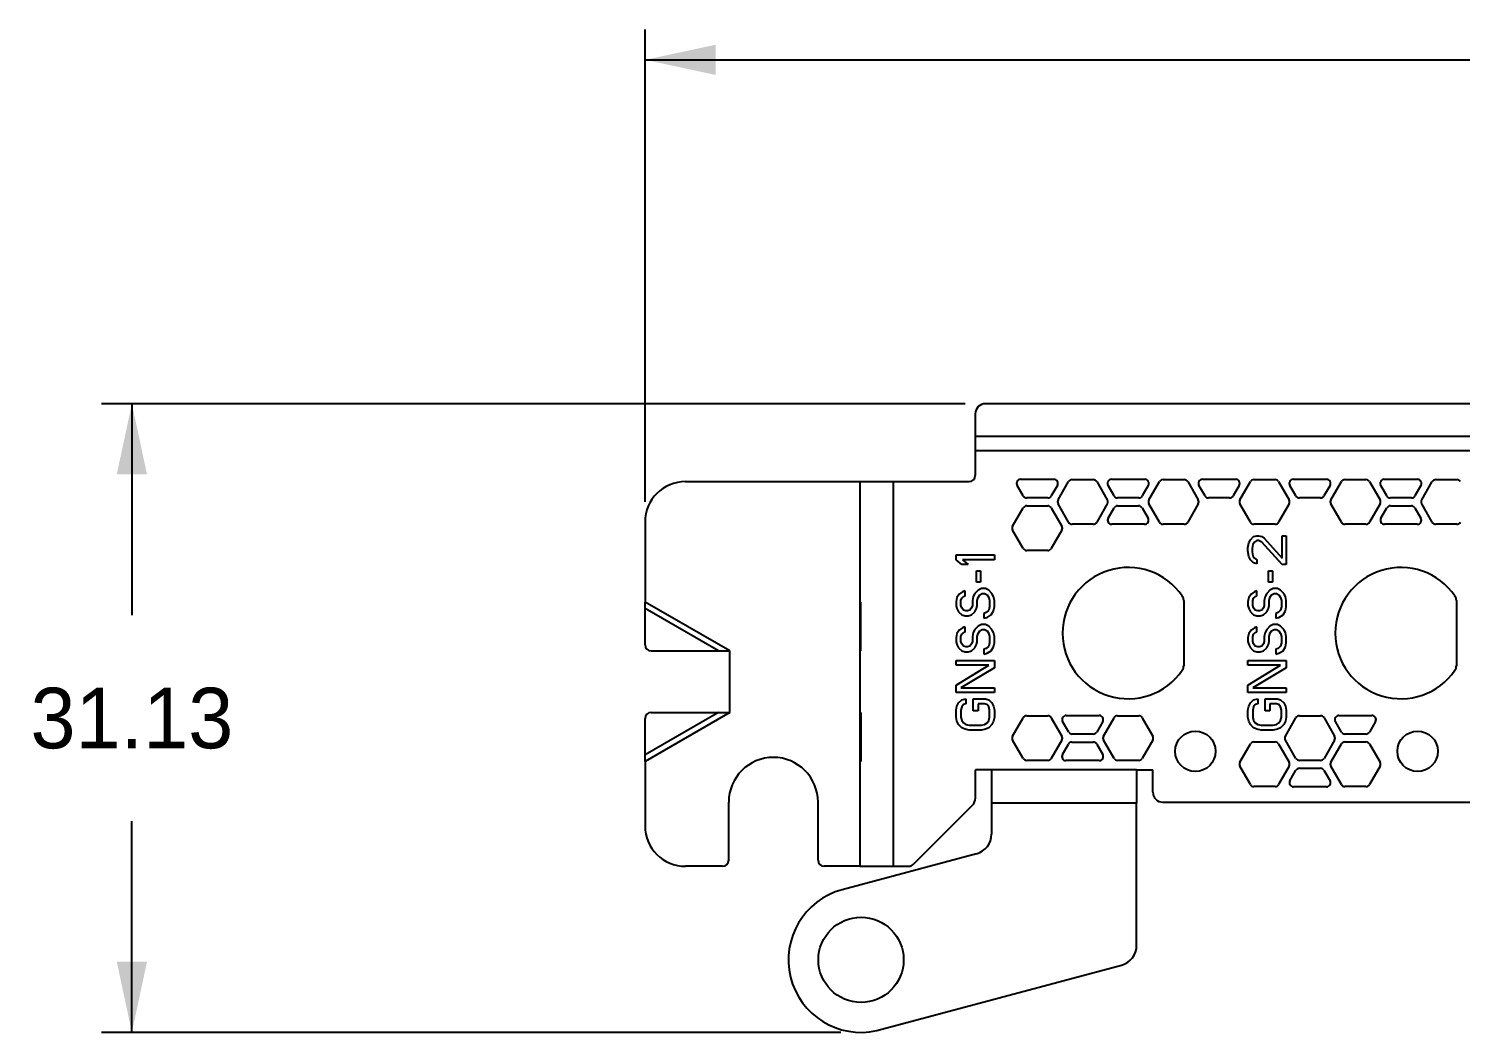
# Model space of a CAD drawing. Extents: x 0 to 420, y 0 to 297.
# Drawn here: x 114.3 to 185.2, y 138.4 to 188.1 of the extents above; entities that cross this region are included whole.
import ezdxf
from ezdxf.enums import TextEntityAlignment as Align

# ---------------------------------------------------------------- set-up
doc = ezdxf.new("R2010")
doc.units = 0
doc.header["$LTSCALE"] = 23.1
doc.layers.get('0').update_dxf_attribs({"linetype": 'CONTINUOUS'})
for name, color, linetype in [('02-AXIS', 7, 'CONTINUOUS'), ('02___PRT_ALL_AXES', 7, 'CONTINUOUS'), ('03-CURVE', 7, 'CONTINUOUS'), ('03___PRT_ALL_CURVES', 7, 'CONTINUOUS')]:
    doc.layers.add(name, color=color, linetype=linetype)
doc.styles.get("Standard").update_dxf_attribs({"font": 'gothic.ttf'})
doc.dimstyles.get("Standard").update_dxf_attribs({"dimtxt": 2.5, "dimasz": 2.5, "dimexe": 1.25, "dimexo": 0.625, "dimtad": 1, "dimcen": 2.5, "dimazin": 3, "dimtfac": 1, "dimtmove": 0, "dimatfit": 3})

# ---------------------------------------------------------------- blocks, each defined once
blk = doc.blocks.new('_FILLED')
at = {"color": 0, "linetype": 'BYBLOCK'}
blk.add_solid([(0, 0), (-1, 0.214), (-1, -0.214)], dxfattribs=at)
blk = doc.blocks.new('*D0')
at = {"color": 2, "linetype": 'CONTINUOUS'}
for p, q in [((144.828, 164.699), (144.828, 188.08)), ((276.329, 163.124), (276.329, 188.08)), ((144.828, 186.58), (201.759, 186.58)), ((276.329, 186.58), (219.398, 186.58))]:
    blk.add_line(p, q, dxfattribs=at)
at = {"color": 2, "linetype": 'CONTINUOUS', "xscale": 3.5, "yscale": 3.5, "zscale": 3.5, "rotation": 180}
blk.add_blockref('_FILLED', (144.828, 186.58), dxfattribs=at)
at = {"color": 2, "linetype": 'CONTINUOUS', "xscale": 3.5, "yscale": 3.5, "zscale": 3.5}
blk.add_blockref('_FILLED', (276.329, 186.58), dxfattribs=at)
at = {"color": 2, "linetype": 'CONTINUOUS'}
blk.add_text('131.5', height=3, dxfattribs=at).set_placement((210.578, 185.08), align=Align.CENTER)
blk = doc.blocks.new('*D1')
at = {"color": 2, "linetype": 'CONTINUOUS'}
for p, q in [((160.674, 169.553), (117.922, 169.553)), ((119.422, 169.553), (119.422, 159.089)), ((119.422, 138.425), (119.422, 148.889)), ((154.518, 138.425), (117.922, 138.425))]:
    blk.add_line(p, q, dxfattribs=at)
at = {"color": 2, "linetype": 'CONTINUOUS', "xscale": 3.5, "yscale": 3.5, "zscale": 3.5}
for p, rotation in [((119.422, 169.553), 90), ((119.422, 138.425), 270)]:
    blk.add_blockref('_FILLED', p, dxfattribs=dict(at, rotation=rotation))
at = {"color": 2, "linetype": 'CONTINUOUS'}
blk.add_text('31.13', height=3, dxfattribs=at).set_placement((119.422, 152.489), align=Align.CENTER)

msp = doc.modelspace()

# ---------------------------------------------------------------- linework, layer by layer
at = {"color": 3, "linetype": 'CONTINUOUS'}
for p, q in [((264.412, 169.553), (161.674, 169.553)), ((161.174, 169.053), (161.174, 167.953)), ((161.174, 167.239), (161.174, 165.999)), ((146.828, 165.699), (155.458, 165.699)), ((157.114, 165.699), (160.874, 165.699)), ((163.547, 164.986), (163.245, 165.509)), ((163.419, 165.809), (165.065, 165.809)), ((165.238, 165.509), (164.936, 164.986)), ((165.273, 164.789), (165.796, 165.695)), ((165.969, 165.795), (167.015, 165.795)), ((167.188, 165.695), (167.711, 164.789)), ((168.047, 164.986), (167.745, 165.509)), ((167.919, 165.809), (169.565, 165.809)), ((169.738, 165.509), (169.436, 164.986)), ((169.773, 164.789), (170.296, 165.695)), ((170.469, 165.795), (171.515, 165.795)), ((171.688, 165.695), (172.211, 164.789)), ((172.547, 164.986), (172.245, 165.509)), ((172.419, 165.809), (174.065, 165.809)), ((174.238, 165.509), (173.936, 164.986)), ((174.273, 164.789), (174.796, 165.695)), ((174.969, 165.795), (176.015, 165.795)), ((176.188, 165.695), (176.711, 164.789)), ((177.047, 164.986), (176.745, 165.509)), ((176.919, 165.809), (178.565, 165.809)), ((178.738, 165.509), (178.436, 164.986)), ((178.773, 164.789), (179.296, 165.695)), ((179.469, 165.795), (180.515, 165.795)), ((180.688, 165.695), (181.211, 164.789)), ((181.547, 164.986), (181.245, 165.509)), ((181.419, 165.809), (183.065, 165.809)), ((183.238, 165.509), (182.936, 164.986)), ((183.273, 164.789), (183.796, 165.695)), ((183.969, 165.795), (185.015, 165.795)), ((163.719, 164.496), (164.765, 164.496)), ((164.763, 164.886), (163.721, 164.886)), ((165.796, 163.684), (165.273, 164.589)), ((167.711, 164.589), (167.188, 163.684)), ((169.263, 164.886), (168.221, 164.886)), ((168.222, 164.496), (169.261, 164.496)), ((170.296, 163.684), (169.773, 164.589)), ((172.211, 164.589), (171.688, 163.684)), ((173.763, 164.886), (172.721, 164.886)), ((174.796, 163.684), (174.273, 164.589)), ((176.711, 164.589), (176.188, 163.684)), ((178.263, 164.886), (177.221, 164.886)), ((179.296, 163.684), (178.773, 164.589)), ((181.211, 164.589), (180.688, 163.684)), ((182.763, 164.886), (181.721, 164.886)), ((181.722, 164.496), (182.761, 164.496)), ((183.796, 163.684), (183.273, 164.589)), ((163.023, 163.49), (163.546, 164.396)), ((164.938, 164.396), (165.461, 163.49)), ((167.754, 163.884), (168.049, 164.396)), ((169.434, 164.396), (169.73, 163.884)), ((181.254, 163.884), (181.549, 164.396)), ((182.934, 164.396), (183.23, 163.884)), ((144.828, 163.699), (144.828, 159.733)), ((163.546, 162.385), (163.023, 163.29)), ((165.461, 163.29), (164.938, 162.385)), ((167.015, 163.584), (165.969, 163.584)), ((169.557, 163.584), (167.927, 163.584)), ((171.515, 163.584), (170.469, 163.584)), ((176.015, 163.584), (174.969, 163.584)), ((180.515, 163.584), (179.469, 163.584)), ((183.057, 163.584), (181.427, 163.584)), ((185.015, 163.584), (183.969, 163.584)), ((164.765, 162.285), (163.719, 162.285)), ((171.492, 159.807), (171.492, 156.582)), ((184.992, 159.807), (184.992, 156.582)), ((144.828, 157.614), (144.828, 159.414)), ((145.128, 157.314), (148.465, 157.314)), ((149.018, 154.264), (149.018, 157.314)), ((144.828, 152.164), (144.828, 153.964)), ((145.128, 154.264), (148.465, 154.264)), ((163.023, 153.098), (163.546, 154.004)), ((163.719, 154.104), (164.765, 154.104)), ((164.938, 154.004), (165.461, 153.098)), ((165.8, 153.294), (165.499, 153.814)), ((165.673, 154.114), (167.313, 154.114)), ((167.486, 153.814), (167.185, 153.294)), ((167.523, 153.098), (168.046, 154.004)), ((168.219, 154.104), (169.265, 154.104)), ((169.438, 154.004), (169.961, 153.098)), ((176.523, 153.098), (177.046, 154.004)), ((177.219, 154.104), (178.265, 154.104)), ((178.438, 154.004), (178.961, 153.098)), ((179.3, 153.294), (178.999, 153.814)), ((179.173, 154.114), (180.813, 154.114)), ((180.986, 153.814), (180.685, 153.294)), ((167.012, 153.194), (165.973, 153.194)), ((180.512, 153.194), (179.473, 153.194)), ((163.546, 151.992), (163.023, 152.898)), ((165.461, 152.898), (164.938, 151.992)), ((165.488, 152.182), (165.788, 152.702)), ((165.961, 152.802), (167.012, 152.802)), ((167.185, 152.702), (167.486, 152.182)), ((168.046, 151.992), (167.523, 152.898)), ((169.961, 152.898), (169.438, 151.992)), ((174.273, 151.799), (174.796, 152.704)), ((174.969, 152.804), (176.015, 152.804)), ((176.188, 152.704), (176.711, 151.799)), ((177.046, 151.992), (176.523, 152.898)), ((178.961, 152.898), (178.438, 151.992)), ((178.773, 151.799), (179.296, 152.704)), ((179.469, 152.804), (180.515, 152.804)), ((180.688, 152.704), (181.211, 151.799)), ((144.828, 151.845), (144.828, 148.649)), ((164.765, 151.892), (163.719, 151.892)), ((167.313, 151.882), (165.661, 151.882)), ((169.265, 151.892), (168.219, 151.892)), ((178.265, 151.892), (177.219, 151.892)), ((161.178, 150.025), (161.178, 151.424)), ((161.978, 151.424), (161.178, 151.424)), ((169.162, 151.424), (169.962, 151.424)), ((169.962, 150.324), (169.962, 151.424)), ((174.796, 150.693), (174.273, 151.599)), ((176.711, 151.599), (176.188, 150.693)), ((176.749, 150.883), (177.05, 151.403)), ((177.223, 151.503), (178.262, 151.503)), ((178.435, 151.403), (178.736, 150.883)), ((179.296, 150.693), (178.773, 151.599)), ((181.211, 151.599), (180.688, 150.693)), ((176.015, 150.593), (174.969, 150.593)), ((178.563, 150.583), (176.923, 150.583)), ((180.515, 150.593), (179.469, 150.593)), ((148.968, 146.949), (148.968, 149.829)), ((153.388, 146.949), (153.388, 149.829)), ((158.097, 146.737), (161.032, 149.672)), ((161.978, 149.767), (161.978, 148.235)), ((169.162, 142.725), (169.162, 149.767)), ((170.462, 149.824), (246.332, 149.824)), ((161.237, 147.269), (154.589, 145.487)), ((148.668, 146.649), (146.828, 146.649)), ((155.458, 146.649), (153.688, 146.649)), ((157.114, 146.649), (157.885, 146.649)), ((156.3, 138.511), (168.42, 141.759))]:
    msp.add_line(p, q, dxfattribs=at)
for centre, radius, start, end in [((161.674, 169.053), 0.5, 90, 180), ((160.874, 165.999), 0.3, 270, 360), ((146.828, 163.699), 2, 90, 180), ((163.419, 165.609), 0.2, 90, 210), ((165.065, 165.609), 0.2, 330, 90), ((165.969, 165.595), 0.2, 90, 150), ((167.015, 165.595), 0.2, 30, 90), ((167.919, 165.609), 0.2, 90, 210), ((169.565, 165.609), 0.2, 330, 90), ((170.469, 165.595), 0.2, 90, 150), ((171.515, 165.595), 0.2, 30, 90), ((172.419, 165.609), 0.2, 90, 210), ((174.065, 165.609), 0.2, 330, 90), ((174.969, 165.595), 0.2, 90, 150), ((176.015, 165.595), 0.2, 30, 90), ((176.919, 165.609), 0.2, 90, 210), ((178.565, 165.609), 0.2, 330, 90), ((179.469, 165.595), 0.2, 90, 150), ((180.515, 165.595), 0.2, 30, 90), ((181.419, 165.609), 0.2, 90, 210), ((183.065, 165.609), 0.2, 330, 90), ((183.969, 165.595), 0.2, 90, 150), ((185.015, 165.595), 0.2, 30, 90), ((163.719, 164.296), 0.2, 90, 150), ((163.721, 165.086), 0.2, 210, 270), ((164.763, 165.086), 0.2, 270, 330), ((164.765, 164.296), 0.2, 30, 90), ((165.446, 164.689), 0.2, 150, 210), ((167.537, 164.689), 0.2, 330, 30), ((168.221, 165.086), 0.2, 210, 270), ((168.222, 164.296), 0.2, 90, 150), ((169.261, 164.296), 0.2, 30, 90), ((169.263, 165.086), 0.2, 270, 330), ((169.946, 164.689), 0.2, 150, 210), ((172.037, 164.689), 0.2, 330, 30), ((172.721, 165.086), 0.2, 210, 270), ((173.763, 165.086), 0.2, 270, 330), ((174.446, 164.689), 0.2, 150, 210), ((176.537, 164.689), 0.2, 330, 30), ((177.221, 165.086), 0.2, 210, 270), ((178.263, 165.086), 0.2, 270, 330), ((178.946, 164.689), 0.2, 150, 210), ((181.037, 164.689), 0.2, 330, 30), ((181.721, 165.086), 0.2, 210, 270), ((181.722, 164.296), 0.2, 90, 150), ((182.761, 164.296), 0.2, 30, 90), ((182.763, 165.086), 0.2, 270, 330), ((183.446, 164.689), 0.2, 150, 210), ((167.927, 163.784), 0.2, 150, 270), ((169.557, 163.784), 0.2, 270, 30), ((181.427, 163.784), 0.2, 150, 270), ((183.057, 163.784), 0.2, 270, 30), ((163.196, 163.39), 0.2, 150, 210), ((165.287, 163.39), 0.2, 330, 30), ((165.969, 163.784), 0.2, 210, 270), ((167.015, 163.784), 0.2, 270, 330), ((170.469, 163.784), 0.2, 210, 270), ((171.515, 163.784), 0.2, 270, 330), ((174.969, 163.784), 0.2, 210, 270), ((176.015, 163.784), 0.2, 270, 330), ((179.469, 163.784), 0.2, 210, 270), ((180.515, 163.784), 0.2, 270, 330), ((183.969, 163.784), 0.2, 210, 270), ((185.015, 163.784), 0.2, 270, 330), ((163.719, 162.485), 0.2, 210, 270), ((164.765, 162.485), 0.2, 270, 330), ((168.742, 158.194), 3.25, 34.45595, 325.54405), ((182.242, 158.194), 3.25, 34.45595, 325.54405), ((171.092, 159.807), 0.4, 0, 34.45595), ((184.592, 159.807), 0.4, 0, 34.45595), ((145.128, 157.614), 0.3, 180, 270), ((171.092, 156.582), 0.4, 325.54405, 360), ((184.592, 156.582), 0.4, 325.54405, 360), ((145.128, 153.964), 0.3, 90, 180), ((163.719, 153.904), 0.2, 90, 150), ((164.765, 153.904), 0.2, 30, 90), ((165.673, 153.914), 0.2, 90, 210), ((167.313, 153.914), 0.2, 330, 90), ((168.219, 153.904), 0.2, 90, 150), ((169.265, 153.904), 0.2, 30, 90), ((177.219, 153.904), 0.2, 90, 150), ((178.265, 153.904), 0.2, 30, 90), ((179.173, 153.914), 0.2, 90, 210), ((180.813, 153.914), 0.2, 330, 90), ((163.196, 152.998), 0.2, 150, 210), ((165.287, 152.998), 0.2, 330, 30), ((165.973, 153.394), 0.2, 210, 270), ((167.012, 153.394), 0.2, 270, 330), ((167.696, 152.998), 0.2, 150, 210), ((169.787, 152.998), 0.2, 330, 30), ((176.696, 152.998), 0.2, 150, 210), ((178.787, 152.998), 0.2, 330, 30), ((179.473, 153.394), 0.2, 210, 270), ((180.512, 153.394), 0.2, 270, 330), ((165.961, 152.602), 0.2, 90, 150), ((167.012, 152.602), 0.2, 30, 90), ((174.969, 152.604), 0.2, 90, 150), ((176.015, 152.604), 0.2, 30, 90), ((179.469, 152.604), 0.2, 90, 150), ((180.515, 152.604), 0.2, 30, 90), ((151.178, 149.829), 2.21, 0, 180), ((163.719, 152.092), 0.2, 210, 270), ((164.765, 152.092), 0.2, 270, 330), ((165.661, 152.082), 0.2, 150, 270), ((167.313, 152.082), 0.2, 270, 30), ((168.219, 152.092), 0.2, 210, 270), ((169.265, 152.092), 0.2, 270, 330), ((174.446, 151.699), 0.2, 150, 210), ((176.537, 151.699), 0.2, 330, 30), ((177.219, 152.092), 0.2, 210, 270), ((178.265, 152.092), 0.2, 270, 330), ((178.946, 151.699), 0.2, 150, 210), ((181.037, 151.699), 0.2, 330, 30), ((177.223, 151.303), 0.2, 90, 150), ((178.262, 151.303), 0.2, 30, 90), ((170.462, 150.324), 0.5, 180, 270), ((174.969, 150.793), 0.2, 210, 270), ((176.015, 150.793), 0.2, 270, 330), ((176.923, 150.783), 0.2, 150, 270), ((178.563, 150.783), 0.2, 270, 30), ((179.469, 150.793), 0.2, 210, 270), ((180.515, 150.793), 0.2, 270, 330), ((160.678, 150.025), 0.5, 315, 360), ((146.828, 148.649), 2, 180, 270), ((160.978, 148.235), 1, 285, 360), ((148.668, 146.949), 0.3, 270, 360), ((153.688, 146.949), 0.3, 180, 270), ((157.885, 146.949), 0.3, 270, 315), ((155.518, 142.017), 3.592, 105, 282.57265), ((168.162, 142.725), 1, 285, 360)]:
    msp.add_arc(centre, radius, start, end, dxfattribs=at)
at = {"layer": '02-AXIS', "color": 3, "linetype": 'CONTINUOUS'}
for p, q in [((161.174, 167.953), (161.174, 167.239)), ((161.174, 167.953), (264.912, 167.953)), ((161.174, 167.239), (264.912, 167.239)), ((155.458, 165.699), (155.458, 146.649)), ((155.458, 165.699), (157.114, 165.699)), ((157.114, 165.699), (157.114, 146.649)), ((144.828, 159.414), (144.828, 159.733)), ((149.018, 157.314), (144.828, 159.733)), ((148.465, 157.314), (144.828, 159.414)), ((148.465, 157.314), (149.018, 157.314)), ((148.465, 154.264), (144.828, 152.164)), ((149.018, 154.264), (144.828, 151.845)), ((148.465, 154.264), (149.018, 154.264)), ((144.828, 151.845), (144.828, 152.164)), ((161.978, 151.424), (161.978, 149.767)), ((169.162, 151.424), (161.978, 151.424)), ((169.162, 151.424), (169.162, 149.767)), ((169.162, 149.767), (161.978, 149.767)), ((155.458, 146.649), (157.114, 146.649))]:
    msp.add_line(p, q, dxfattribs=at)
at = {"layer": '02___PRT_ALL_AXES', "color": 3, "linetype": 'CONTINUOUS'}
for centre, radius in [((172.07, 152.343), 1), ((183.07, 152.343), 1), ((155.518, 142.017), 2.11)]:
    msp.add_circle(centre, radius, dxfattribs=at)
at = {"layer": '03-CURVE', "color": 4, "linetype": 'CONTINUOUS'}
for p, q in [((174.672, 162.418), (174.712, 162.656)), ((174.672, 162.26), (174.672, 162.418)), ((174.712, 162.656), (174.793, 162.814)), ((174.793, 162.814), (174.955, 162.972)), ((174.914, 162.577), (174.874, 162.379)), ((174.874, 162.379), (174.874, 162.22)), ((174.995, 162.695), (174.914, 162.577)), ((174.955, 162.972), (175.116, 163.012)), ((175.116, 162.775), (174.995, 162.695)), ((175.116, 163.012), (175.197, 163.012)), ((175.197, 162.775), (175.116, 162.775)), ((175.197, 163.012), (175.359, 162.972)), ((175.359, 162.695), (175.197, 162.775)), ((175.359, 162.972), (175.48, 162.893)), ((176.37, 161.587), (175.359, 162.695)), ((175.48, 162.893), (176.37, 161.904)), ((176.37, 161.904), (176.37, 163.012)), ((176.37, 163.012), (176.572, 163.012)), ((176.572, 163.012), (176.572, 161.587)), ((160.222, 161.825), (160.222, 162.062)), ((160.222, 162.062), (162.122, 162.062)), ((160.505, 161.587), (160.222, 161.825)), ((160.545, 161.825), (160.828, 161.587)), ((162.122, 161.825), (160.545, 161.825)), ((162.122, 162.062), (162.122, 161.825)), ((174.712, 161.983), (174.672, 162.26)), ((174.793, 161.825), (174.712, 161.983)), ((174.955, 161.666), (174.793, 161.825)), ((174.874, 162.22), (174.914, 162.022)), ((174.914, 162.022), (174.995, 161.904)), ((175.116, 161.627), (174.955, 161.666)), ((174.995, 161.904), (175.116, 161.825)), ((175.116, 161.825), (175.116, 161.627)), ((160.828, 161.587), (160.505, 161.587)), ((161.232, 160.716), (161.232, 161.27)), ((161.232, 161.27), (161.435, 161.27)), ((161.435, 161.27), (161.435, 160.716)), ((175.682, 160.716), (175.682, 161.27)), ((175.682, 161.27), (175.885, 161.27)), ((175.885, 161.27), (175.885, 160.716)), ((176.572, 161.587), (176.37, 161.587)), ((160.545, 160.241), (160.383, 160.122)), ((160.666, 160.281), (160.545, 160.241)), ((160.666, 160.043), (160.666, 160.281)), ((161.313, 160.32), (161.152, 160.162)), ((161.435, 160.716), (161.232, 160.716)), ((161.475, 160.4), (161.313, 160.32)), ((161.677, 160.4), (161.475, 160.4)), ((161.839, 160.32), (161.677, 160.4)), ((162, 160.162), (161.839, 160.32)), ((174.995, 160.241), (174.833, 160.122)), ((175.116, 160.281), (174.995, 160.241)), ((175.116, 160.043), (175.116, 160.281)), ((175.763, 160.32), (175.602, 160.162)), ((175.885, 160.716), (175.682, 160.716)), ((175.925, 160.4), (175.763, 160.32)), ((176.127, 160.4), (175.925, 160.4)), ((176.289, 160.32), (176.127, 160.4)), ((176.45, 160.162), (176.289, 160.32)), ((160.262, 159.964), (160.222, 159.766)), ((160.222, 159.766), (160.222, 159.568)), ((160.222, 159.568), (160.262, 159.41)), ((160.383, 160.122), (160.262, 159.964)), ((160.464, 159.806), (160.505, 159.925)), ((160.464, 159.568), (160.464, 159.806)), ((160.505, 159.45), (160.464, 159.568)), ((160.505, 159.925), (160.586, 160.004)), ((160.586, 160.004), (160.666, 160.043)), ((161.03, 159.568), (160.99, 159.45)), ((161.071, 160.004), (161.03, 159.806)), ((161.03, 159.806), (161.03, 159.568)), ((161.152, 160.162), (161.071, 160.004)), ((161.232, 159.41), (161.273, 159.568)), ((161.273, 159.806), (161.313, 159.964)), ((161.273, 159.568), (161.273, 159.806)), ((161.313, 159.964), (161.394, 160.083)), ((161.394, 160.083), (161.515, 160.162)), ((161.515, 160.162), (161.637, 160.162)), ((161.637, 160.162), (161.758, 160.083)), ((161.758, 160.083), (161.839, 159.964)), ((161.839, 159.964), (161.879, 159.806)), ((161.879, 159.489), (161.839, 159.331)), ((161.879, 159.806), (161.879, 159.489)), ((162.081, 160.004), (162, 160.162)), ((162.122, 159.806), (162.081, 160.004)), ((162.081, 159.291), (162.122, 159.489)), ((162.122, 159.489), (162.122, 159.806)), ((174.712, 159.964), (174.672, 159.766)), ((174.672, 159.766), (174.672, 159.568)), ((174.672, 159.568), (174.712, 159.41)), ((174.833, 160.122), (174.712, 159.964)), ((174.914, 159.806), (174.955, 159.925)), ((174.914, 159.568), (174.914, 159.806)), ((174.955, 159.45), (174.914, 159.568)), ((174.955, 159.925), (175.036, 160.004)), ((175.036, 160.004), (175.116, 160.043)), ((175.48, 159.568), (175.44, 159.45)), ((175.521, 160.004), (175.48, 159.806)), ((175.48, 159.806), (175.48, 159.568)), ((175.602, 160.162), (175.521, 160.004)), ((175.682, 159.41), (175.723, 159.568)), ((175.723, 159.806), (175.763, 159.964)), ((175.723, 159.568), (175.723, 159.806)), ((175.763, 159.964), (175.844, 160.083)), ((175.844, 160.083), (175.965, 160.162)), ((175.965, 160.162), (176.087, 160.162)), ((176.087, 160.162), (176.208, 160.083)), ((176.208, 160.083), (176.289, 159.964)), ((176.289, 159.964), (176.329, 159.806)), ((176.329, 159.489), (176.289, 159.331)), ((176.329, 159.806), (176.329, 159.489)), ((176.531, 160.004), (176.45, 160.162)), ((176.572, 159.806), (176.531, 160.004)), ((176.531, 159.291), (176.572, 159.489)), ((176.572, 159.489), (176.572, 159.806)), ((160.262, 159.41), (160.343, 159.252)), ((160.343, 159.252), (160.505, 159.093)), ((160.586, 159.331), (160.505, 159.45)), ((160.505, 159.093), (160.666, 159.054)), ((160.707, 159.291), (160.586, 159.331)), ((160.666, 159.054), (160.828, 159.054)), ((160.788, 159.291), (160.707, 159.291)), ((160.909, 159.331), (160.788, 159.291)), ((160.828, 159.054), (160.99, 159.093)), ((160.99, 159.45), (160.909, 159.331)), ((160.99, 159.093), (161.152, 159.252)), ((161.152, 159.252), (161.232, 159.41)), ((161.718, 159.212), (161.596, 159.172)), ((161.596, 159.172), (161.596, 158.935)), ((161.596, 158.935), (161.758, 158.975)), ((161.839, 159.331), (161.718, 159.212)), ((161.758, 158.975), (161.96, 159.093)), ((161.96, 159.093), (162.081, 159.291)), ((174.712, 159.41), (174.793, 159.252)), ((174.793, 159.252), (174.955, 159.093)), ((175.036, 159.331), (174.955, 159.45)), ((174.955, 159.093), (175.116, 159.054)), ((175.157, 159.291), (175.036, 159.331)), ((175.116, 159.054), (175.278, 159.054)), ((175.238, 159.291), (175.157, 159.291)), ((175.359, 159.331), (175.238, 159.291)), ((175.278, 159.054), (175.44, 159.093)), ((175.44, 159.45), (175.359, 159.331)), ((175.44, 159.093), (175.602, 159.252)), ((175.602, 159.252), (175.682, 159.41)), ((176.168, 159.212), (176.046, 159.172)), ((176.046, 159.172), (176.046, 158.935)), ((176.046, 158.935), (176.208, 158.975)), ((176.289, 159.331), (176.168, 159.212)), ((176.208, 158.975), (176.41, 159.093)), ((176.41, 159.093), (176.531, 159.291)), ((160.262, 158.183), (160.222, 157.985)), ((160.383, 158.341), (160.262, 158.183)), ((160.545, 158.46), (160.383, 158.341)), ((160.464, 158.025), (160.505, 158.143)), ((160.505, 158.143), (160.586, 158.222)), ((160.666, 158.5), (160.545, 158.46)), ((160.586, 158.222), (160.666, 158.262)), ((160.666, 158.262), (160.666, 158.5)), ((161.071, 158.222), (161.03, 158.025)), ((161.152, 158.381), (161.071, 158.222)), ((161.313, 158.539), (161.152, 158.381)), ((161.273, 158.025), (161.313, 158.183)), ((161.475, 158.618), (161.313, 158.539)), ((161.313, 158.183), (161.394, 158.302)), ((161.394, 158.302), (161.515, 158.381)), ((161.677, 158.618), (161.475, 158.618)), ((161.515, 158.381), (161.637, 158.381)), ((161.637, 158.381), (161.758, 158.302)), ((161.839, 158.539), (161.677, 158.618)), ((161.758, 158.302), (161.839, 158.183)), ((162, 158.381), (161.839, 158.539)), ((161.839, 158.183), (161.879, 158.025)), ((162.081, 158.222), (162, 158.381)), ((162.122, 158.025), (162.081, 158.222)), ((174.712, 158.183), (174.672, 157.985)), ((174.833, 158.341), (174.712, 158.183)), ((174.995, 158.46), (174.833, 158.341)), ((174.914, 158.025), (174.955, 158.143)), ((174.955, 158.143), (175.036, 158.222)), ((175.116, 158.5), (174.995, 158.46)), ((175.036, 158.222), (175.116, 158.262)), ((175.116, 158.262), (175.116, 158.5)), ((175.521, 158.222), (175.48, 158.025)), ((175.602, 158.381), (175.521, 158.222)), ((175.763, 158.539), (175.602, 158.381)), ((175.723, 158.025), (175.763, 158.183)), ((175.925, 158.618), (175.763, 158.539)), ((175.763, 158.183), (175.844, 158.302)), ((175.844, 158.302), (175.965, 158.381)), ((176.127, 158.618), (175.925, 158.618)), ((175.965, 158.381), (176.087, 158.381)), ((176.087, 158.381), (176.208, 158.302)), ((176.289, 158.539), (176.127, 158.618)), ((176.208, 158.302), (176.289, 158.183)), ((176.45, 158.381), (176.289, 158.539)), ((176.289, 158.183), (176.329, 158.025)), ((176.531, 158.222), (176.45, 158.381)), ((176.572, 158.025), (176.531, 158.222)), ((160.222, 157.985), (160.222, 157.787)), ((160.222, 157.787), (160.262, 157.629)), ((160.262, 157.629), (160.343, 157.47)), ((160.343, 157.47), (160.505, 157.312)), ((160.464, 157.787), (160.464, 158.025)), ((160.505, 157.668), (160.464, 157.787)), ((160.586, 157.55), (160.505, 157.668)), ((160.707, 157.51), (160.586, 157.55)), ((160.788, 157.51), (160.707, 157.51)), ((160.909, 157.55), (160.788, 157.51)), ((160.99, 157.668), (160.909, 157.55)), ((161.03, 157.787), (160.99, 157.668)), ((160.99, 157.312), (161.152, 157.47)), ((161.03, 158.025), (161.03, 157.787)), ((161.152, 157.47), (161.232, 157.629)), ((161.232, 157.629), (161.273, 157.787)), ((161.273, 157.787), (161.273, 158.025)), ((161.718, 157.431), (161.596, 157.391)), ((161.596, 157.391), (161.596, 157.154)), ((161.839, 157.55), (161.718, 157.431)), ((161.879, 157.708), (161.839, 157.55)), ((161.879, 158.025), (161.879, 157.708)), ((161.96, 157.312), (162.081, 157.51)), ((162.081, 157.51), (162.122, 157.708)), ((162.122, 157.708), (162.122, 158.025)), ((174.672, 157.985), (174.672, 157.787)), ((174.672, 157.787), (174.712, 157.629)), ((174.712, 157.629), (174.793, 157.47)), ((174.793, 157.47), (174.955, 157.312)), ((174.914, 157.787), (174.914, 158.025)), ((174.955, 157.668), (174.914, 157.787)), ((175.036, 157.55), (174.955, 157.668)), ((175.157, 157.51), (175.036, 157.55)), ((175.238, 157.51), (175.157, 157.51)), ((175.359, 157.55), (175.238, 157.51)), ((175.44, 157.668), (175.359, 157.55)), ((175.48, 157.787), (175.44, 157.668)), ((175.44, 157.312), (175.602, 157.47)), ((175.48, 158.025), (175.48, 157.787)), ((175.602, 157.47), (175.682, 157.629)), ((175.682, 157.629), (175.723, 157.787)), ((175.723, 157.787), (175.723, 158.025)), ((176.168, 157.431), (176.046, 157.391)), ((176.046, 157.391), (176.046, 157.154)), ((176.289, 157.55), (176.168, 157.431)), ((176.329, 157.708), (176.289, 157.55)), ((176.329, 158.025), (176.329, 157.708)), ((176.41, 157.312), (176.531, 157.51)), ((176.531, 157.51), (176.572, 157.708)), ((176.572, 157.708), (176.572, 158.025)), ((160.222, 156.6), (160.222, 156.837)), ((160.222, 156.837), (162.122, 156.837)), ((160.505, 157.312), (160.666, 157.272)), ((160.666, 157.272), (160.828, 157.272)), ((160.828, 157.272), (160.99, 157.312)), ((161.596, 157.154), (161.758, 157.193)), ((161.758, 157.193), (161.96, 157.312)), ((162.122, 156.837), (162.122, 156.481)), ((174.672, 156.6), (174.672, 156.837)), ((174.672, 156.837), (176.572, 156.837)), ((174.955, 157.312), (175.116, 157.272)), ((175.116, 157.272), (175.278, 157.272)), ((175.278, 157.272), (175.44, 157.312)), ((176.046, 157.154), (176.208, 157.193)), ((176.208, 157.193), (176.41, 157.312)), ((176.572, 156.837), (176.572, 156.481)), ((160.222, 155.61), (161.839, 156.6)), ((161.839, 156.6), (160.222, 156.6)), ((162.122, 156.481), (160.464, 155.491)), ((174.672, 155.61), (176.289, 156.6)), ((176.289, 156.6), (174.672, 156.6)), ((176.572, 156.481), (174.914, 155.491)), ((160.222, 155.254), (160.222, 155.61)), ((162.122, 155.254), (160.222, 155.254)), ((160.464, 155.491), (162.122, 155.491)), ((162.122, 155.491), (162.122, 155.254)), ((174.672, 155.254), (174.672, 155.61)), ((176.572, 155.254), (174.672, 155.254)), ((174.914, 155.491), (176.572, 155.491)), ((176.572, 155.491), (176.572, 155.254)), ((160.222, 154.383), (160.262, 154.581)), ((160.262, 154.581), (160.343, 154.739)), ((160.343, 154.739), (160.505, 154.897)), ((160.505, 154.541), (160.464, 154.383)), ((160.505, 154.897), (160.707, 154.937)), ((160.586, 154.66), (160.505, 154.541)), ((160.707, 154.7), (160.586, 154.66)), ((160.707, 154.937), (160.707, 154.7)), ((161.071, 154.343), (161.071, 154.937)), ((161.071, 154.937), (161.677, 154.937)), ((161.313, 154.7), (161.313, 154.343)), ((161.637, 154.7), (161.313, 154.7)), ((161.758, 154.66), (161.637, 154.7)), ((161.677, 154.937), (161.839, 154.897)), ((161.839, 154.541), (161.758, 154.66)), ((161.839, 154.897), (162, 154.739)), ((161.879, 154.383), (161.839, 154.541)), ((162, 154.739), (162.081, 154.581)), ((162.081, 154.581), (162.122, 154.383)), ((174.672, 154.383), (174.712, 154.581)), ((174.712, 154.581), (174.793, 154.739)), ((174.793, 154.739), (174.955, 154.897)), ((174.955, 154.541), (174.914, 154.383)), ((174.955, 154.897), (175.157, 154.937)), ((175.036, 154.66), (174.955, 154.541)), ((175.157, 154.7), (175.036, 154.66)), ((175.157, 154.937), (175.157, 154.7)), ((175.521, 154.343), (175.521, 154.937)), ((175.521, 154.937), (176.127, 154.937)), ((175.763, 154.7), (175.763, 154.343)), ((176.087, 154.7), (175.763, 154.7)), ((176.208, 154.66), (176.087, 154.7)), ((176.127, 154.937), (176.289, 154.897)), ((176.289, 154.541), (176.208, 154.66)), ((176.289, 154.897), (176.45, 154.739)), ((176.329, 154.383), (176.289, 154.541)), ((176.45, 154.739), (176.531, 154.581)), ((176.531, 154.581), (176.572, 154.383)), ((160.222, 154.027), (160.222, 154.383)), ((160.262, 153.829), (160.222, 154.027)), ((160.343, 153.67), (160.262, 153.829)), ((160.464, 154.383), (160.464, 154.027)), ((160.464, 154.027), (160.505, 153.868)), ((160.505, 153.868), (160.586, 153.75)), ((161.313, 154.343), (161.071, 154.343)), ((161.758, 153.75), (161.839, 153.868)), ((161.839, 153.868), (161.879, 154.027)), ((161.879, 154.027), (161.879, 154.383)), ((162.081, 153.829), (162, 153.67)), ((162.122, 154.027), (162.081, 153.829)), ((162.122, 154.383), (162.122, 154.027)), ((174.672, 154.027), (174.672, 154.383)), ((174.712, 153.829), (174.672, 154.027)), ((174.793, 153.67), (174.712, 153.829)), ((174.914, 154.383), (174.914, 154.027)), ((174.914, 154.027), (174.955, 153.868)), ((174.955, 153.868), (175.036, 153.75)), ((175.763, 154.343), (175.521, 154.343)), ((176.208, 153.75), (176.289, 153.868)), ((176.289, 153.868), (176.329, 154.027)), ((176.329, 154.027), (176.329, 154.383)), ((176.531, 153.829), (176.45, 153.67)), ((176.572, 154.027), (176.531, 153.829)), ((176.572, 154.383), (176.572, 154.027)), ((160.505, 153.512), (160.343, 153.67)), ((160.666, 153.433), (160.505, 153.512)), ((160.586, 153.75), (160.707, 153.67)), ((160.869, 153.393), (160.666, 153.433)), ((160.707, 153.67), (160.869, 153.631)), ((160.869, 153.631), (161.475, 153.631)), ((161.475, 153.393), (160.869, 153.393)), ((161.475, 153.631), (161.637, 153.67)), ((161.677, 153.433), (161.475, 153.393)), ((161.637, 153.67), (161.758, 153.75)), ((161.839, 153.512), (161.677, 153.433)), ((162, 153.67), (161.839, 153.512)), ((174.955, 153.512), (174.793, 153.67)), ((175.116, 153.433), (174.955, 153.512)), ((175.036, 153.75), (175.157, 153.67)), ((175.319, 153.393), (175.116, 153.433)), ((175.157, 153.67), (175.319, 153.631)), ((175.319, 153.631), (175.925, 153.631)), ((175.925, 153.393), (175.319, 153.393)), ((175.925, 153.631), (176.087, 153.67)), ((176.127, 153.433), (175.925, 153.393)), ((176.087, 153.67), (176.208, 153.75)), ((176.289, 153.512), (176.127, 153.433)), ((176.45, 153.67), (176.289, 153.512))]:
    msp.add_line(p, q, dxfattribs=at)
at = {"layer": '03___PRT_ALL_CURVES', "color": 4, "linetype": 'CONTINUOUS'}
for p, q in [((155.514, 157.314), (155.514, 159.733)), ((155.514, 154.264), (155.514, 151.845))]:
    msp.add_line(p, q, dxfattribs=at)

# ---------------------------------------------------------------- dimensions: what is measured, and where the dimension line sits
at = {"color": 2, "linetype": 'CONTINUOUS'}
dim = msp.add_linear_dim(base=(276.329, 186.58), p1=(144.828, 163.699), p2=(276.329, 162.124), dimstyle='Standard', dxfattribs=at)
dim.commit()
dim.dimension.update_dxf_attribs({"geometry": '*D0', "text_midpoint": (210.775, 186.58), "dimtype": 128})
dim = msp.add_linear_dim(base=(119.422, 138.425), p1=(161.674, 169.553), p2=(155.518, 138.425), angle=270, dimstyle='Standard', dxfattribs=at)
dim.commit()
dim.dimension.update_dxf_attribs({"geometry": '*D1', "text_midpoint": (119.407, 153.989), "dimtype": 128})

doc.saveas('drawing.dxf')
